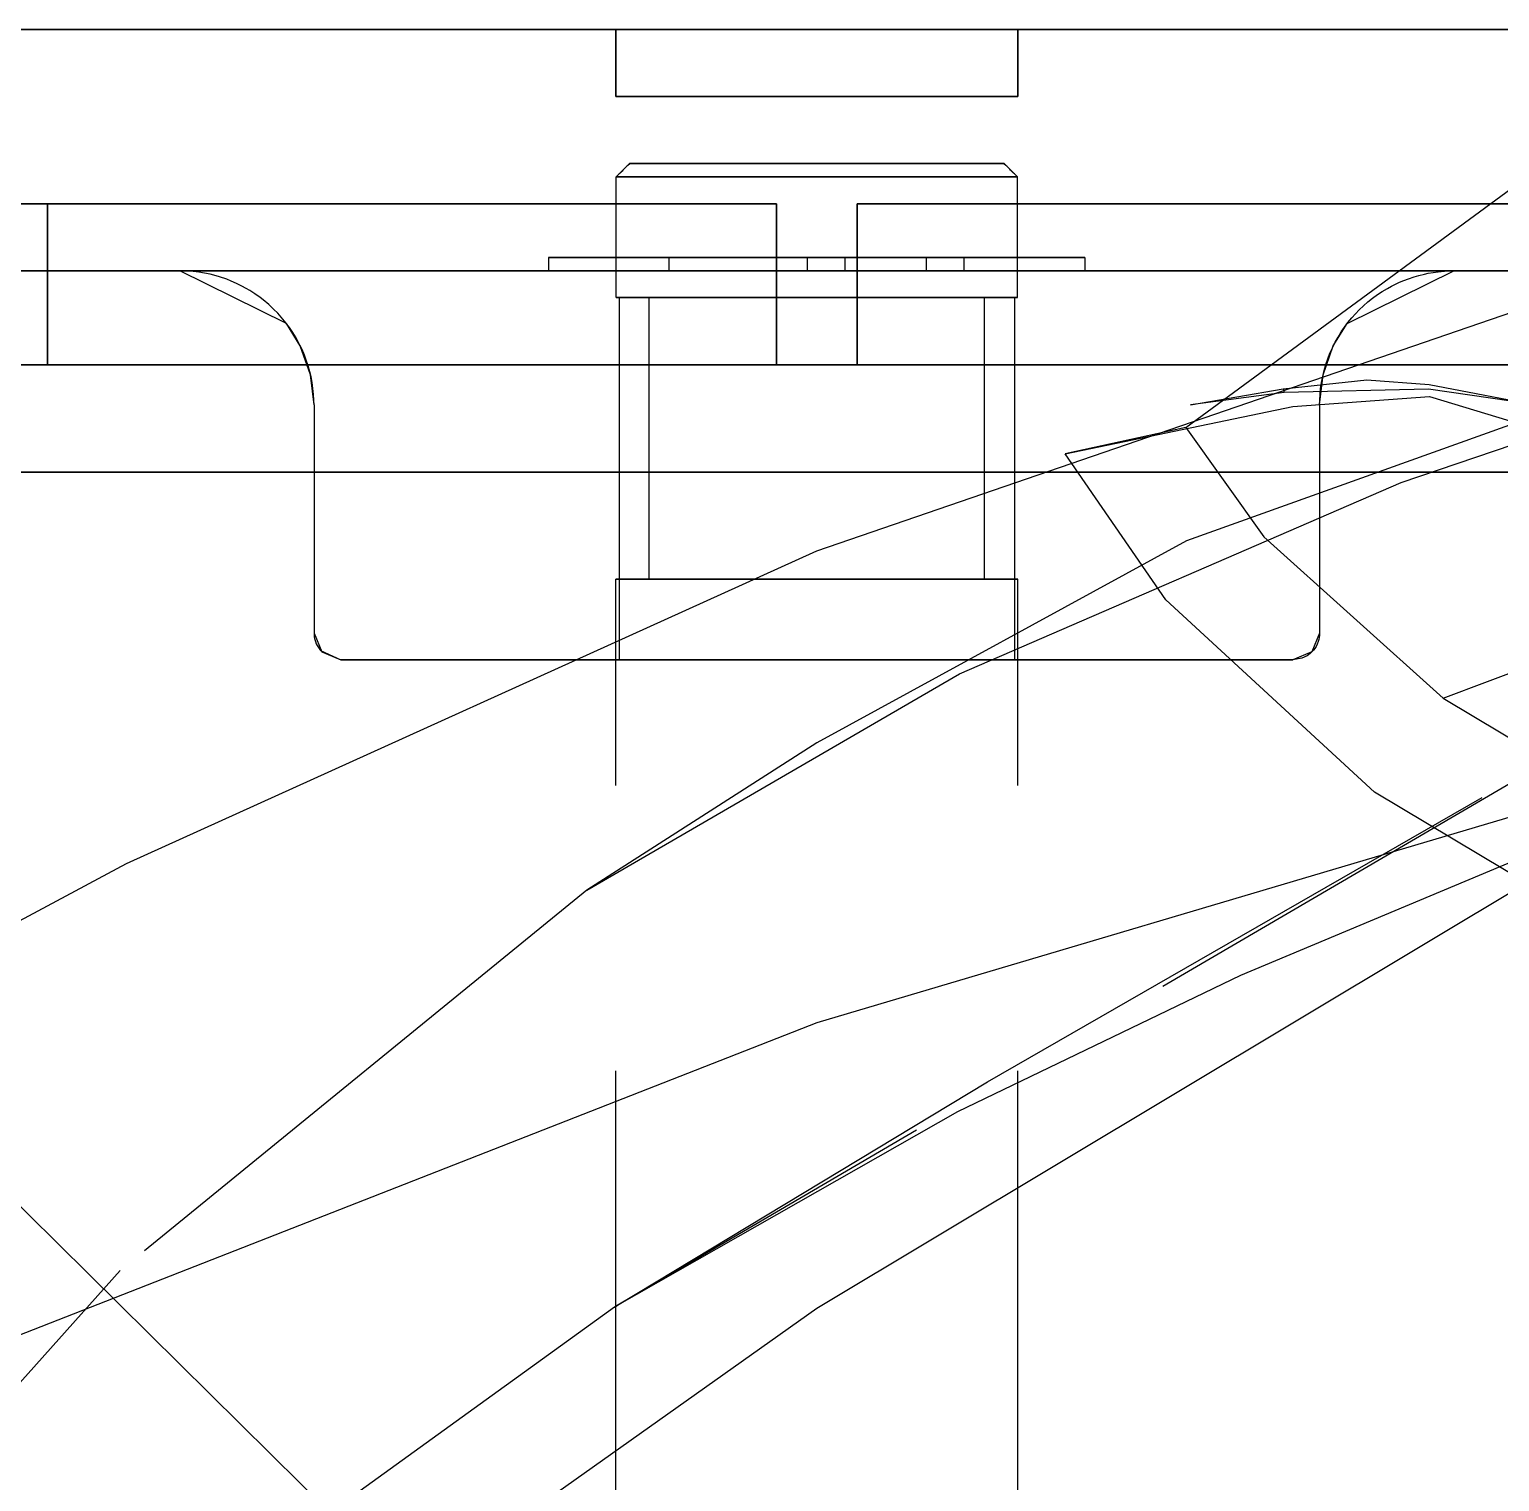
# Model space of a CAD drawing. Header units: metres. Extents: x -18 to 410, y -32 to 287.
# Drawn here: x 153.65 to 161.38, y 78.16 to 85.79 of the extents above; entities that cross this region are included whole.
import ezdxf

# ---------------------------------------------------------------- set-up
doc = ezdxf.new("R2010")
doc.units = ezdxf.units.M
doc.linetypes.add('DASHED', pattern=[4.5, 3, -1.5])
doc.layers.add('HIDDEN', color=9, linetype='DASHED')
doc.layers.add('VISIBLE', color=3, linetype='Continuous')

msp = doc.modelspace()

# ---------------------------------------------------------------- linework, layer by layer
at = {"layer": 'HIDDEN'}
for p, q in [((142.981, 85.7943), (172.5953, 85.7943)), ((156.7305, 85.4417), (156.7305, 85.7943)), ((156.7305, 85.7943), (156.7305, 85.4417)), ((158.8458, 85.7943), (158.8458, 85.4417)), ((158.8458, 85.4417), (158.8458, 85.7943)), ((156.8038, 85.0892), (156.7326, 85.0186)), ((158.7725, 85.0892), (156.8038, 85.0892)), ((158.7725, 85.0892), (158.8437, 85.0186)), ((156.7326, 84.3841), (156.7326, 85.0186)), ((156.7326, 84.3841), (156.7326, 85.0186)), ((158.8437, 84.3841), (158.8437, 85.0186)), ((158.8437, 84.3841), (158.8437, 85.0186)), ((159.7287, 83.7012), (161.4708, 84.98)), ((152.261, 84.8776), (153.742, 84.8776)), ((153.742, 84.8776), (152.261, 84.8776)), ((153.742, 84.8776), (153.742, 84.0315)), ((153.742, 84.0315), (153.742, 84.8776)), ((157.5766, 84.8776), (157.5766, 84.0315)), ((157.5766, 84.0315), (157.5766, 84.8776)), ((157.5766, 84.8776), (157.5766, 84.0315)), ((157.5766, 84.0315), (157.5766, 84.8776)), ((157.9997, 84.0315), (157.9997, 84.8776)), ((157.9997, 84.8776), (157.9997, 84.0315)), ((157.9997, 84.8776), (157.9997, 84.0315)), ((157.9997, 84.0315), (157.9997, 84.8776)), ((156.3779, 84.5956), (156.3779, 84.5251)), ((157.7386, 84.5956), (157.0125, 84.5956)), ((157.0125, 84.5956), (157.7386, 84.5956)), ((158.5638, 84.5956), (157.0125, 84.5956)), ((157.0125, 84.5956), (158.5638, 84.5956)), ((157.7386, 84.5956), (157.0125, 84.5956)), ((157.0125, 84.5956), (158.5638, 84.5956)), ((157.0125, 84.5251), (157.0125, 84.5956)), ((157.0125, 84.5251), (157.0125, 84.5956)), ((157.0125, 84.5251), (157.0125, 84.5956)), ((157.0125, 84.5251), (157.0125, 84.5956)), ((157.0125, 84.5251), (157.0125, 84.5956)), ((157.0125, 84.5251), (157.0125, 84.5956)), ((157.9367, 84.5956), (157.7386, 84.5956)), ((157.7386, 84.5251), (157.7386, 84.5956)), ((157.7386, 84.5251), (157.7386, 84.5956)), ((157.7386, 84.5251), (157.7386, 84.5956)), ((157.7386, 84.5251), (157.7386, 84.5956)), ((157.9367, 84.5956), (158.5638, 84.5956)), ((158.5638, 84.5956), (157.9367, 84.5956)), ((158.3657, 84.5956), (157.9367, 84.5956)), ((157.9367, 84.5251), (157.9367, 84.5956)), ((157.9367, 84.5251), (157.9367, 84.5956)), ((157.9367, 84.5251), (157.9367, 84.5956)), ((157.9367, 84.5251), (157.9367, 84.5956)), ((158.5638, 84.5956), (158.3657, 84.5956)), ((158.3657, 84.5251), (158.3657, 84.5956)), ((158.3657, 84.5251), (158.3657, 84.5956)), ((158.5638, 84.5251), (158.5638, 84.5956)), ((158.5638, 84.5251), (158.5638, 84.5956)), ((158.5638, 84.5251), (158.5638, 84.5956)), ((158.5638, 84.5251), (158.5638, 84.5956)), ((158.5638, 84.5251), (158.5638, 84.5956)), ((158.5638, 84.5251), (158.5638, 84.5956)), ((159.1983, 84.5956), (159.1983, 84.5251)), ((150.032, 84.5251), (154.4389, 84.5251)), ((157.7386, 84.5251), (157.0125, 84.5251)), ((157.0125, 84.5251), (158.5638, 84.5251)), ((158.5638, 84.5251), (157.0125, 84.5251)), ((157.0125, 84.5251), (157.7386, 84.5251)), ((157.7386, 84.5251), (157.0125, 84.5251)), ((157.0125, 84.5251), (158.5638, 84.5251)), ((157.9367, 84.5251), (157.7386, 84.5251)), ((158.5638, 84.5251), (157.9367, 84.5251)), ((157.9367, 84.5251), (158.5638, 84.5251)), ((158.3657, 84.5251), (157.9367, 84.5251)), ((158.5638, 84.5251), (158.3657, 84.5251)), ((161.1374, 84.5251), (165.5442, 84.5251)), ((156.7481, 84.3841), (156.7326, 84.3841)), ((156.7481, 84.3841), (156.7481, 82.9036)), ((156.9068, 84.3841), (156.7481, 84.3841)), ((156.7481, 84.3841), (156.7481, 82.4803)), ((158.6695, 84.3841), (156.9068, 84.3841)), ((156.9068, 82.9036), (156.9068, 84.3841)), ((156.9068, 82.9036), (156.9068, 84.3841)), ((158.8282, 84.3841), (158.6695, 84.3841)), ((158.6695, 82.9036), (158.6695, 84.3841)), ((158.6695, 82.9036), (158.6695, 84.3841)), ((158.8282, 84.3841), (158.8282, 82.9036)), ((158.8437, 84.3841), (158.8282, 84.3841)), ((158.8282, 84.3841), (158.8282, 82.4803)), ((152.261, 84.0315), (153.742, 84.0315)), ((153.742, 84.0315), (152.261, 84.0315)), ((155.144, 83.82), (155.144, 82.6213)), ((155.144, 83.82), (155.144, 82.6213)), ((160.4323, 83.82), (160.4323, 82.6213)), ((160.4323, 83.82), (160.4323, 82.6213)), ((161.0824, 82.2782), (164.5134, 83.5741)), ((156.7481, 82.9036), (156.7305, 82.9036)), ((156.7305, 82.4803), (156.7305, 82.9036)), ((156.7305, 72.8204), (156.7305, 82.9036)), ((156.7481, 82.9036), (156.7481, 82.4803)), ((156.9068, 82.9036), (156.7481, 82.9036)), ((158.8282, 82.9036), (158.6695, 82.9036)), ((158.8282, 82.9036), (158.8282, 82.4803)), ((158.8458, 82.9036), (158.8282, 82.9036)), ((158.8458, 82.4803), (158.8458, 82.9036)), ((158.8458, 72.8204), (158.8458, 82.9036)), ((155.285, 82.4803), (156.7305, 82.4803)), ((156.7305, 82.4803), (156.7481, 82.4803)), ((156.7305, 72.8204), (156.7305, 82.4803)), ((158.8282, 82.4803), (158.8458, 82.4803)), ((158.8458, 82.4803), (160.2912, 82.4803)), ((158.8458, 72.8204), (158.8458, 82.4803))]:
    msp.add_line(p, q, dxfattribs=at)
for points in [[(142.981, 85.7943), (143.0737, 85.7943), (143.3516, 85.7943), (143.8111, 85.7943), (144.4464, 85.7943), (145.2495, 85.7943), (146.2103, 85.7943), (147.3168, 85.7943), (148.555, 85.7943), (149.9093, 85.7943), (151.3627, 85.7943), (152.897, 85.7943), (154.4928, 85.7943), (156.13, 85.7943), (157.7881, 85.7943)], [(157.7881, 85.7943), (159.4458, 85.7943), (161.0826, 85.7943), (162.678, 85.7943), (164.2119, 85.7943), (165.6651, 85.7943), (167.0192, 85.7943), (168.2573, 85.7943), (169.3638, 85.7943), (170.3247, 85.7943), (171.128, 85.7943), (171.7636, 85.7943), (172.2235, 85.7943), (172.5019, 85.7943), (172.5953, 85.7943)], [(156.7305, 85.4417), (156.7371, 85.4417), (156.757, 85.4417), (156.7898, 85.4417), (156.8352, 85.4417), (156.8926, 85.4417), (156.9612, 85.4417), (157.0403, 85.4417), (157.1287, 85.4417), (157.2254, 85.4417), (157.3292, 85.4417), (157.4388, 85.4417), (157.5528, 85.4417), (157.6697, 85.4417), (157.7881, 85.4417)], [(157.7881, 85.4417), (157.6697, 85.4417), (157.5528, 85.4417), (157.4388, 85.4417), (157.3292, 85.4417), (157.2254, 85.4417), (157.1287, 85.4417), (157.0403, 85.4417), (156.9612, 85.4417), (156.8926, 85.4417), (156.8352, 85.4417), (156.7898, 85.4417), (156.757, 85.4417), (156.7371, 85.4417), (156.7305, 85.4417)], [(157.7881, 85.4417), (157.9066, 85.4417), (158.0235, 85.4417), (158.1375, 85.4417), (158.247, 85.4417), (158.3508, 85.4417), (158.4476, 85.4417), (158.536, 85.4417), (158.615, 85.4417), (158.6837, 85.4417), (158.7411, 85.4417), (158.7864, 85.4417), (158.8193, 85.4417), (158.8391, 85.4417), (158.8458, 85.4417)], [(158.8458, 85.4417), (158.8391, 85.4417), (158.8193, 85.4417), (158.7864, 85.4417), (158.7411, 85.4417), (158.6837, 85.4417), (158.615, 85.4417), (158.536, 85.4417), (158.4476, 85.4417), (158.3508, 85.4417), (158.247, 85.4417), (158.1375, 85.4417), (158.0235, 85.4417), (157.9066, 85.4417), (157.7881, 85.4417)], [(156.8038, 85.0892), (156.7989, 85.0843), (156.794, 85.0794), (156.789, 85.0745), (156.784, 85.0695), (156.779, 85.0645), (156.7739, 85.0595), (156.7688, 85.0545), (156.7637, 85.0495), (156.7586, 85.0444), (156.7535, 85.0393), (156.7483, 85.0342), (156.7431, 85.029), (156.7379, 85.0238), (156.7326, 85.0186)], [(157.7881, 85.0892), (157.6782, 85.0892), (157.5695, 85.0892), (157.4637, 85.0892), (157.3619, 85.0892), (157.2654, 85.0892), (157.1755, 85.0892), (157.0932, 85.0892), (157.0197, 85.0892), (156.9557, 85.0892), (156.9023, 85.0892), (156.8599, 85.0892), (156.8291, 85.0892), (156.8103, 85.0892), (156.8038, 85.0892)], [(156.8038, 85.0892), (156.8038, 85.0892), (156.8038, 85.0892), (156.8038, 85.0892), (156.8038, 85.0892), (156.8038, 85.0892), (156.8038, 85.0892), (156.8038, 85.0892), (156.8038, 85.0892), (156.8038, 85.0892), (156.8038, 85.0892), (156.8038, 85.0892), (156.8038, 85.0892), (156.8038, 85.0892), (156.8038, 85.0892)], [(156.8038, 85.0892), (156.81, 85.0892), (156.8285, 85.0892), (156.8591, 85.0892), (156.9013, 85.0892), (156.9547, 85.0892), (157.0186, 85.0892), (157.0921, 85.0892), (157.1744, 85.0892), (157.2645, 85.0892), (157.3611, 85.0892), (157.463, 85.0892), (157.5691, 85.0892), (157.6779, 85.0892), (157.7881, 85.0892)], [(157.7881, 85.0892), (157.8983, 85.0892), (158.0072, 85.0892), (158.1132, 85.0892), (158.2152, 85.0892), (158.3118, 85.0892), (158.4019, 85.0892), (158.4842, 85.0892), (158.5577, 85.0892), (158.6216, 85.0892), (158.675, 85.0892), (158.7172, 85.0892), (158.7478, 85.0892), (158.7663, 85.0892), (158.7725, 85.0892)], [(158.7725, 85.0892), (158.7659, 85.0892), (158.7472, 85.0892), (158.7164, 85.0892), (158.674, 85.0892), (158.6205, 85.0892), (158.5566, 85.0892), (158.4831, 85.0892), (158.4008, 85.0892), (158.3109, 85.0892), (158.2144, 85.0892), (158.1126, 85.0892), (158.0067, 85.0892), (157.8981, 85.0892), (157.7881, 85.0892)], [(158.8437, 85.0186), (158.8384, 85.0238), (158.8332, 85.029), (158.828, 85.0342), (158.8228, 85.0393), (158.8177, 85.0444), (158.8125, 85.0495), (158.8074, 85.0545), (158.8024, 85.0595), (158.7973, 85.0645), (158.7923, 85.0695), (158.7873, 85.0745), (158.7823, 85.0794), (158.7774, 85.0843), (158.7725, 85.0892)], [(158.7725, 85.0892), (158.7725, 85.0892), (158.7725, 85.0892), (158.7725, 85.0892), (158.7725, 85.0892), (158.7725, 85.0892), (158.7725, 85.0892), (158.7725, 85.0892), (158.7725, 85.0892), (158.7725, 85.0892), (158.7725, 85.0892), (158.7725, 85.0892), (158.7725, 85.0892), (158.7725, 85.0892), (158.7725, 85.0892)], [(156.7326, 85.0186), (156.7326, 85.0186), (156.7326, 85.0186), (156.7326, 85.0186), (156.7326, 85.0186), (156.7326, 85.0186), (156.7326, 85.0186), (156.7326, 85.0186), (156.7326, 85.0186), (156.7326, 85.0186), (156.7326, 85.0186), (156.7326, 85.0186), (156.7326, 85.0186), (156.7326, 85.0186), (156.7326, 85.0186)], [(156.7326, 85.0186), (156.7392, 85.0186), (156.7591, 85.0186), (156.7918, 85.0186), (156.8371, 85.0186), (156.8944, 85.0186), (156.9629, 85.0186), (157.0418, 85.0186), (157.13, 85.0186), (157.2266, 85.0186), (157.3302, 85.0186), (157.4395, 85.0186), (157.5533, 85.0186), (157.67, 85.0186), (157.7881, 85.0186)], [(157.7881, 85.0186), (157.6702, 85.0186), (157.5537, 85.0186), (157.4401, 85.0186), (157.331, 85.0186), (157.2275, 85.0186), (157.1311, 85.0186), (157.0429, 85.0186), (156.964, 85.0186), (156.8954, 85.0186), (156.8381, 85.0186), (156.7926, 85.0186), (156.7597, 85.0186), (156.7396, 85.0186), (156.7326, 85.0186)], [(157.7881, 85.0186), (157.9063, 85.0186), (158.023, 85.0186), (158.1368, 85.0186), (158.2461, 85.0186), (158.3497, 85.0186), (158.4463, 85.0186), (158.5345, 85.0186), (158.6134, 85.0186), (158.6819, 85.0186), (158.7391, 85.0186), (158.7844, 85.0186), (158.8172, 85.0186), (158.837, 85.0186), (158.8437, 85.0186)], [(158.8437, 85.0186), (158.8367, 85.0186), (158.8166, 85.0186), (158.7836, 85.0186), (158.7382, 85.0186), (158.6808, 85.0186), (158.6123, 85.0186), (158.5334, 85.0186), (158.4452, 85.0186), (158.3488, 85.0186), (158.2453, 85.0186), (158.1361, 85.0186), (158.0226, 85.0186), (157.9061, 85.0186), (157.7881, 85.0186)], [(158.8437, 85.0186), (158.8437, 85.0186), (158.8437, 85.0186), (158.8437, 85.0186), (158.8437, 85.0186), (158.8437, 85.0186), (158.8437, 85.0186), (158.8437, 85.0186), (158.8437, 85.0186), (158.8437, 85.0186), (158.8437, 85.0186), (158.8437, 85.0186), (158.8437, 85.0186), (158.8437, 85.0186), (158.8437, 85.0186)], [(157.5766, 84.8776), (157.1799, 84.8776), (156.7839, 84.8776), (156.3892, 84.8776), (155.9961, 84.8776), (155.6052, 84.8776), (155.2169, 84.8776), (154.8317, 84.8776), (154.4501, 84.8776), (154.0726, 84.8776), (153.6995, 84.8776), (153.3314, 84.8776), (152.9686, 84.8776), (152.6117, 84.8776), (152.261, 84.8776)], [(152.261, 84.8776), (152.6117, 84.8776), (152.9686, 84.8776), (153.3314, 84.8776), (153.6995, 84.8776), (154.0726, 84.8776), (154.4501, 84.8776), (154.8317, 84.8776), (155.2169, 84.8776), (155.6052, 84.8776), (155.9961, 84.8776), (156.3892, 84.8776), (156.7839, 84.8776), (157.1799, 84.8776), (157.5766, 84.8776)], [(153.742, 84.8776), (153.9957, 84.8776), (154.2537, 84.8776), (154.5157, 84.8776), (154.7815, 84.8776), (155.0507, 84.8776), (155.3231, 84.8776), (155.5982, 84.8776), (155.8759, 84.8776), (156.1558, 84.8776), (156.4375, 84.8776), (156.7208, 84.8776), (157.0053, 84.8776), (157.2906, 84.8776), (157.5766, 84.8776)], [(157.5766, 84.8776), (157.2906, 84.8776), (157.0053, 84.8776), (156.7208, 84.8776), (156.4375, 84.8776), (156.1558, 84.8776), (155.8759, 84.8776), (155.5982, 84.8776), (155.3231, 84.8776), (155.0507, 84.8776), (154.7815, 84.8776), (154.5157, 84.8776), (154.2537, 84.8776), (153.9957, 84.8776), (153.742, 84.8776)], [(161.8342, 84.8776), (161.5806, 84.8776), (161.3226, 84.8776), (161.0606, 84.8776), (160.7948, 84.8776), (160.5256, 84.8776), (160.2532, 84.8776), (159.9781, 84.8776), (159.7004, 84.8776), (159.4205, 84.8776), (159.1388, 84.8776), (158.8555, 84.8776), (158.571, 84.8776), (158.2856, 84.8776), (157.9997, 84.8776)], [(157.9997, 84.8776), (158.3964, 84.8776), (158.7924, 84.8776), (159.1871, 84.8776), (159.5802, 84.8776), (159.9711, 84.8776), (160.3594, 84.8776), (160.7445, 84.8776), (161.1261, 84.8776), (161.5037, 84.8776), (161.8768, 84.8776), (162.2449, 84.8776), (162.6077, 84.8776), (162.9646, 84.8776), (163.3153, 84.8776)], [(157.9997, 84.8776), (158.2856, 84.8776), (158.571, 84.8776), (158.8555, 84.8776), (159.1388, 84.8776), (159.4205, 84.8776), (159.7004, 84.8776), (159.9781, 84.8776), (160.2532, 84.8776), (160.5256, 84.8776), (160.7948, 84.8776), (161.0606, 84.8776), (161.3226, 84.8776), (161.5806, 84.8776), (161.8342, 84.8776)], [(163.3153, 84.8776), (162.9646, 84.8776), (162.6077, 84.8776), (162.2449, 84.8776), (161.8768, 84.8776), (161.5037, 84.8776), (161.1261, 84.8776), (160.7445, 84.8776), (160.3594, 84.8776), (159.9711, 84.8776), (159.5802, 84.8776), (159.1871, 84.8776), (158.7924, 84.8776), (158.3964, 84.8776), (157.9997, 84.8776)], [(157.7881, 84.5956), (157.6302, 84.5956), (157.4743, 84.5956), (157.3224, 84.5956), (157.1763, 84.5956), (157.0379, 84.5956), (156.9089, 84.5956), (156.791, 84.5956), (156.6856, 84.5956), (156.5941, 84.5956), (156.5176, 84.5956), (156.4571, 84.5956), (156.4133, 84.5956), (156.3868, 84.5956), (156.3779, 84.5956)], [(156.3779, 84.5956), (156.3868, 84.5956), (156.4133, 84.5956), (156.4571, 84.5956), (156.5176, 84.5956), (156.5941, 84.5956), (156.6856, 84.5956), (156.791, 84.5956), (156.9089, 84.5956), (157.0379, 84.5956), (157.1763, 84.5956), (157.3224, 84.5956), (157.4743, 84.5956), (157.6302, 84.5956), (157.7881, 84.5956)], [(157.7881, 84.5956), (157.946, 84.5956), (158.1019, 84.5956), (158.2539, 84.5956), (158.4, 84.5956), (158.5384, 84.5956), (158.6674, 84.5956), (158.7853, 84.5956), (158.8907, 84.5956), (158.9822, 84.5956), (159.0587, 84.5956), (159.1192, 84.5956), (159.163, 84.5956), (159.1895, 84.5956), (159.1983, 84.5956)], [(159.1983, 84.5956), (159.1895, 84.5956), (159.163, 84.5956), (159.1192, 84.5956), (159.0587, 84.5956), (158.9822, 84.5956), (158.8907, 84.5956), (158.7853, 84.5956), (158.6674, 84.5956), (158.5384, 84.5956), (158.4, 84.5956), (158.2539, 84.5956), (158.1019, 84.5956), (157.946, 84.5956), (157.7881, 84.5956)], [(150.032, 84.5251), (150.0811, 84.5251), (150.2271, 84.5251), (150.4681, 84.5251), (150.8011, 84.5251), (151.2219, 84.5251), (151.7253, 84.5251), (152.3048, 84.5251), (152.9533, 84.5251), (153.6626, 84.5251), (154.4237, 84.5251), (155.2271, 84.5251), (156.0627, 84.5251), (156.92, 84.5251), (157.7881, 84.5251)], [(157.7881, 84.5251), (156.9197, 84.5251), (156.0622, 84.5251), (155.2265, 84.5251), (154.4229, 84.5251), (153.6616, 84.5251), (152.9523, 84.5251), (152.3037, 84.5251), (151.7242, 84.5251), (151.2209, 84.5251), (150.8001, 84.5251), (150.4673, 84.5251), (150.2265, 84.5251), (150.0808, 84.5251), (150.032, 84.5251)], [(154.4389, 84.5251), (154.4389, 84.5251), (154.4389, 84.5251), (154.4389, 84.5251), (154.4389, 84.5251), (154.4389, 84.5251), (154.4389, 84.5251), (154.4389, 84.5251), (154.4389, 84.5251), (154.4389, 84.5251), (154.4389, 84.5251), (154.4389, 84.5251), (154.4389, 84.5251), (154.4389, 84.5251), (154.4389, 84.5251)], [(154.4389, 84.5251), (154.458, 84.5251), (154.515, 84.5251), (154.6093, 84.5251), (154.7398, 84.5251), (154.905, 84.5251), (155.1031, 84.5251), (155.3318, 84.5251), (155.5884, 84.5251), (155.8701, 84.5251), (156.1737, 84.5251), (156.4956, 84.5251), (156.8323, 84.5251), (157.1799, 84.5251), (157.5344, 84.5251)], [(158.0174, 84.5251), (157.6257, 84.5251), (157.2362, 84.5251), (156.8543, 84.5251), (156.4851, 84.5251), (156.1338, 84.5251), (155.8051, 84.5251), (155.5035, 84.5251), (155.2332, 84.5251), (154.9978, 84.5251), (154.8006, 84.5251), (154.6443, 84.5251), (154.5309, 84.5251), (154.4622, 84.5251), (154.4389, 84.5251)], [(155.144, 83.82), (155.1436, 83.845), (155.1419, 83.8749), (155.1386, 83.9068), (155.134, 83.9386), (155.1283, 83.968), (155.122, 83.9949), (155.1133, 84.0259), (155.1032, 84.0564), (155.0938, 84.0812), (155.0813, 84.1108), (155.0698, 84.1348), (155.0494, 84.1728), (155.0327, 84.2002), (155.0147, 84.2269), (155.0017, 84.2448), (154.9888, 84.2614), (154.9717, 84.2818), (154.9532, 84.3024), (154.9315, 84.3245), (154.9063, 84.3479), (154.8758, 84.3735), (154.8608, 84.3849), (154.8328, 84.4048), (154.8067, 84.4215), (154.7877, 84.4328), (154.7653, 84.445), (154.7365, 84.4592), (154.7091, 84.4713), (154.6854, 84.4806), (154.6477, 84.4935), (154.6296, 84.4988), (154.5985, 84.5068), (154.5682, 84.5131), (154.5387, 84.518), (154.5079, 84.5217), (154.4792, 84.5239), (154.4604, 84.5248), (154.4389, 84.5251)], [(155.144, 83.82), (155.1258, 83.9792), (155.0721, 84.1302), (154.9994, 84.2477), (154.4389, 84.5251)], [(157.7881, 84.5251), (157.6302, 84.5251), (157.4743, 84.5251), (157.3224, 84.5251), (157.1763, 84.5251), (157.0379, 84.5251), (156.9089, 84.5251), (156.791, 84.5251), (156.6856, 84.5251), (156.5941, 84.5251), (156.5176, 84.5251), (156.4571, 84.5251), (156.4133, 84.5251), (156.3868, 84.5251), (156.3779, 84.5251)], [(156.3779, 84.5251), (156.3868, 84.5251), (156.4133, 84.5251), (156.4571, 84.5251), (156.5176, 84.5251), (156.5941, 84.5251), (156.6856, 84.5251), (156.791, 84.5251), (156.9089, 84.5251), (157.0379, 84.5251), (157.1763, 84.5251), (157.3224, 84.5251), (157.4743, 84.5251), (157.6302, 84.5251), (157.7881, 84.5251)], [(157.5344, 84.5251), (157.5361, 84.5251), (157.5379, 84.5251), (157.5396, 84.5251), (157.5414, 84.5251), (157.5431, 84.5251), (157.5449, 84.5251), (157.5466, 84.5251), (157.5484, 84.5251), (157.5501, 84.5251), (157.5519, 84.5251), (157.5536, 84.5251), (157.5554, 84.5251), (157.5571, 84.5251), (157.5589, 84.5251)], [(157.5595, 84.5251), (157.5344, 84.5251)], [(157.5589, 84.5251), (157.9508, 84.5251), (158.3405, 84.5251), (158.7226, 84.5251), (159.092, 84.5251), (159.4435, 84.5251), (159.7723, 84.5251), (160.0739, 84.5251), (160.3442, 84.5251), (160.5796, 84.5251), (160.7767, 84.5251), (160.9328, 84.5251), (161.0459, 84.5251), (161.1144, 84.5251), (161.1374, 84.5251)], [(165.5442, 84.5251), (165.4955, 84.5251), (165.3498, 84.5251), (165.109, 84.5251), (164.7762, 84.5251), (164.3554, 84.5251), (163.8521, 84.5251), (163.2725, 84.5251), (162.624, 84.5251), (161.9146, 84.5251), (161.1534, 84.5251), (160.3498, 84.5251), (159.514, 84.5251), (158.6565, 84.5251), (157.7881, 84.5251)], [(157.7881, 84.5251), (158.6563, 84.5251), (159.5136, 84.5251), (160.3492, 84.5251), (161.1526, 84.5251), (161.9137, 84.5251), (162.623, 84.5251), (163.2714, 84.5251), (163.851, 84.5251), (164.3544, 84.5251), (164.7752, 84.5251), (165.1082, 84.5251), (165.3492, 84.5251), (165.4952, 84.5251), (165.5442, 84.5251)], [(157.7881, 84.5251), (157.946, 84.5251), (158.1019, 84.5251), (158.2539, 84.5251), (158.4, 84.5251), (158.5384, 84.5251), (158.6674, 84.5251), (158.7853, 84.5251), (158.8907, 84.5251), (158.9822, 84.5251), (159.0587, 84.5251), (159.1192, 84.5251), (159.163, 84.5251), (159.1895, 84.5251), (159.1983, 84.5251)], [(159.1983, 84.5251), (159.1895, 84.5251), (159.163, 84.5251), (159.1192, 84.5251), (159.0587, 84.5251), (158.9822, 84.5251), (158.8907, 84.5251), (158.7853, 84.5251), (158.6674, 84.5251), (158.5384, 84.5251), (158.4, 84.5251), (158.2539, 84.5251), (158.1019, 84.5251), (157.946, 84.5251), (157.7881, 84.5251)], [(158.0168, 84.5251), (158.0419, 84.5251), (161.1374, 84.5251)], [(161.1374, 84.5251), (161.1178, 84.5251), (161.06, 84.5251), (160.9646, 84.5251), (160.8326, 84.5251), (160.6657, 84.5251), (160.4658, 84.5251), (160.2351, 84.5251), (159.9762, 84.5251), (159.6923, 84.5251), (159.3864, 84.5251), (159.0622, 84.5251), (158.7233, 84.5251), (158.3737, 84.5251), (158.0174, 84.5251)], [(160.4323, 83.82), (160.4327, 83.845), (160.4344, 83.8749), (160.4376, 83.9068), (160.4423, 83.9386), (160.4484, 83.9701), (160.456, 84.0014), (160.465, 84.0322), (160.4753, 84.0626), (160.4866, 84.0915), (160.4997, 84.1208), (160.514, 84.1496), (160.5291, 84.1766), (160.546, 84.204), (160.5635, 84.2296), (160.5813, 84.2536), (160.6017, 84.2784), (160.6208, 84.2999), (160.6409, 84.3206), (160.6633, 84.342), (160.6859, 84.3616), (160.711, 84.3816), (160.7371, 84.4004), (160.7611, 84.4163), (160.7886, 84.4328), (160.81, 84.4445), (160.8268, 84.453), (160.8529, 84.4652), (160.8754, 84.4746), (160.8992, 84.4836), (160.9297, 84.4938), (160.9541, 84.5009), (160.9832, 84.508), (161.0038, 84.5123), (161.0299, 84.5168), (161.0563, 84.5204), (161.0883, 84.5234), (161.1204, 84.5249), (161.1374, 84.5251)], [(160.4323, 83.82), (160.4505, 83.9792), (160.5042, 84.1302), (160.5769, 84.2477), (161.1374, 84.5251)], [(161.1374, 84.5251), (161.1374, 84.5251), (161.1374, 84.5251), (161.1374, 84.5251), (161.1374, 84.5251), (161.1374, 84.5251), (161.1374, 84.5251), (161.1374, 84.5251), (161.1374, 84.5251), (161.1374, 84.5251), (161.1374, 84.5251), (161.1374, 84.5251), (161.1374, 84.5251), (161.1374, 84.5251), (161.1374, 84.5251)], [(157.7881, 84.3841), (157.67, 84.3841), (157.5533, 84.3841), (157.4395, 84.3841), (157.3302, 84.3841), (157.2266, 84.3841), (157.13, 84.3841), (157.0418, 84.3841), (156.9629, 84.3841), (156.8944, 84.3841), (156.8371, 84.3841), (156.7918, 84.3841), (156.7591, 84.3841), (156.7392, 84.3841), (156.7326, 84.3841)], [(156.7326, 84.3841), (156.7326, 84.3841), (156.7326, 84.3841), (156.7326, 84.3841), (156.7326, 84.3841), (156.7326, 84.3841), (156.7326, 84.3841), (156.7326, 84.3841), (156.7326, 84.3841), (156.7326, 84.3841), (156.7326, 84.3841), (156.7326, 84.3841), (156.7326, 84.3841), (156.7326, 84.3841), (156.7326, 84.3841)], [(156.7326, 84.3841), (156.7396, 84.3841), (156.7597, 84.3841), (156.7926, 84.3841), (156.8381, 84.3841), (156.8954, 84.3841), (156.964, 84.3841), (157.0429, 84.3841), (157.1311, 84.3841), (157.2275, 84.3841), (157.331, 84.3841), (157.4401, 84.3841), (157.5537, 84.3841), (157.6702, 84.3841), (157.7881, 84.3841)], [(157.7881, 84.3841), (157.6717, 84.3841), (157.5567, 84.3841), (157.4446, 84.3841), (157.3369, 84.3841), (157.2348, 84.3841), (157.1397, 84.3841), (157.0527, 84.3841), (156.975, 84.3841), (156.9075, 84.3841), (156.8511, 84.3841), (156.8065, 84.3841), (156.7742, 84.3841), (156.7547, 84.3841), (156.7481, 84.3841)], [(156.7481, 84.3841), (156.7481, 84.3841), (156.7481, 84.3841), (156.7481, 84.3841), (156.7481, 84.3841), (156.7481, 84.3841), (156.7481, 84.3841), (156.7481, 84.3841), (156.7481, 84.3841), (156.7481, 84.3841), (156.7481, 84.3841), (156.7481, 84.3841), (156.7481, 84.3841), (156.7481, 84.3841), (156.7481, 84.3841)], [(156.7481, 84.3841), (156.755, 84.3841), (156.7748, 84.3841), (156.8073, 84.3841), (156.8521, 84.3841), (156.9086, 84.3841), (156.9761, 84.3841), (157.0538, 84.3841), (157.1407, 84.3841), (157.2357, 84.3841), (157.3377, 84.3841), (157.4453, 84.3841), (157.5571, 84.3841), (157.6719, 84.3841), (157.7881, 84.3841)], [(156.9068, 84.3841), (156.9068, 84.3841), (156.9068, 84.3841), (156.9068, 84.3841), (156.9068, 84.3841), (156.9068, 84.3841), (156.9068, 84.3841), (156.9068, 84.3841), (156.9068, 84.3841), (156.9068, 84.3841), (156.9068, 84.3841), (156.9068, 84.3841), (156.9068, 84.3841), (156.9068, 84.3841), (156.9068, 84.3841)], [(156.9068, 84.3841), (156.9123, 84.3841), (156.9289, 84.3841), (156.9562, 84.3841), (156.994, 84.3841), (157.0419, 84.3841), (157.0991, 84.3841), (157.1649, 84.3841), (157.2386, 84.3841), (157.3192, 84.3841), (157.4057, 84.3841), (157.497, 84.3841), (157.592, 84.3841), (157.6895, 84.3841), (157.7881, 84.3841)], [(157.7881, 84.3841), (157.6897, 84.3841), (157.5924, 84.3841), (157.4977, 84.3841), (157.4065, 84.3841), (157.3202, 84.3841), (157.2396, 84.3841), (157.166, 84.3841), (157.1002, 84.3841), (157.0429, 84.3841), (156.995, 84.3841), (156.957, 84.3841), (156.9295, 84.3841), (156.9126, 84.3841), (156.9068, 84.3841)], [(157.7881, 84.3841), (157.9044, 84.3841), (158.0191, 84.3841), (158.131, 84.3841), (158.2386, 84.3841), (158.3405, 84.3841), (158.4356, 84.3841), (158.5225, 84.3841), (158.6002, 84.3841), (158.6677, 84.3841), (158.7242, 84.3841), (158.769, 84.3841), (158.8015, 84.3841), (158.8213, 84.3841), (158.8282, 84.3841)], [(158.8282, 84.3841), (158.8216, 84.3841), (158.8021, 84.3841), (158.7698, 84.3841), (158.7252, 84.3841), (158.6688, 84.3841), (158.6013, 84.3841), (158.5235, 84.3841), (158.4366, 84.3841), (158.3415, 84.3841), (158.2394, 84.3841), (158.1316, 84.3841), (158.0196, 84.3841), (157.9046, 84.3841), (157.7881, 84.3841)], [(157.7881, 84.3841), (157.8868, 84.3841), (157.9843, 84.3841), (158.0792, 84.3841), (158.1706, 84.3841), (158.2571, 84.3841), (158.3377, 84.3841), (158.4114, 84.3841), (158.4772, 84.3841), (158.5344, 84.3841), (158.5822, 84.3841), (158.6201, 84.3841), (158.6474, 84.3841), (158.664, 84.3841), (158.6695, 84.3841)], [(158.6695, 84.3841), (158.6636, 84.3841), (158.6468, 84.3841), (158.6193, 84.3841), (158.5813, 84.3841), (158.5334, 84.3841), (158.4761, 84.3841), (158.4103, 84.3841), (158.3366, 84.3841), (158.2561, 84.3841), (158.1698, 84.3841), (158.0786, 84.3841), (157.9838, 84.3841), (157.8866, 84.3841), (157.7881, 84.3841)], [(158.8437, 84.3841), (158.837, 84.3841), (158.8172, 84.3841), (158.7844, 84.3841), (158.7391, 84.3841), (158.6819, 84.3841), (158.6134, 84.3841), (158.5345, 84.3841), (158.4463, 84.3841), (158.3497, 84.3841), (158.2461, 84.3841), (158.1368, 84.3841), (158.023, 84.3841), (157.9063, 84.3841), (157.7881, 84.3841)], [(157.7881, 84.3841), (157.9061, 84.3841), (158.0226, 84.3841), (158.1361, 84.3841), (158.2453, 84.3841), (158.3488, 84.3841), (158.4452, 84.3841), (158.5334, 84.3841), (158.6123, 84.3841), (158.6808, 84.3841), (158.7382, 84.3841), (158.7836, 84.3841), (158.8166, 84.3841), (158.8367, 84.3841), (158.8437, 84.3841)], [(158.6695, 84.3841), (158.6695, 84.3841), (158.6695, 84.3841), (158.6695, 84.3841), (158.6695, 84.3841), (158.6695, 84.3841), (158.6695, 84.3841), (158.6695, 84.3841), (158.6695, 84.3841), (158.6695, 84.3841), (158.6695, 84.3841), (158.6695, 84.3841), (158.6695, 84.3841), (158.6695, 84.3841), (158.6695, 84.3841)], [(158.8282, 84.3841), (158.8282, 84.3841), (158.8282, 84.3841), (158.8282, 84.3841), (158.8282, 84.3841), (158.8282, 84.3841), (158.8282, 84.3841), (158.8282, 84.3841), (158.8282, 84.3841), (158.8282, 84.3841), (158.8282, 84.3841), (158.8282, 84.3841), (158.8282, 84.3841), (158.8282, 84.3841), (158.8282, 84.3841)], [(158.8437, 84.3841), (158.8437, 84.3841), (158.8437, 84.3841), (158.8437, 84.3841), (158.8437, 84.3841), (158.8437, 84.3841), (158.8437, 84.3841), (158.8437, 84.3841), (158.8437, 84.3841), (158.8437, 84.3841), (158.8437, 84.3841), (158.8437, 84.3841), (158.8437, 84.3841), (158.8437, 84.3841), (158.8437, 84.3841)], [(157.7881, 84.0315), (156.2645, 84.0315), (154.76, 84.0315), (153.2936, 84.0315), (151.8837, 84.0315), (150.548, 84.0315), (149.3034, 84.0315), (148.1655, 84.0315), (147.1486, 84.0315), (146.2655, 84.0315), (145.5274, 84.0315), (144.9434, 84.0315), (144.5209, 84.0315), (144.2653, 84.0315), (144.1797, 84.0315)], [(144.1797, 84.0315), (144.2656, 84.0315), (144.5215, 84.0315), (144.9442, 84.0315), (145.5283, 84.0315), (146.2666, 84.0315), (147.1497, 84.0315), (148.1666, 84.0315), (149.3044, 84.0315), (150.5489, 84.0315), (151.8845, 84.0315), (153.2942, 84.0315), (154.7604, 84.0315), (156.2647, 84.0315), (157.7881, 84.0315)], [(144.5322, 84.0315), (144.8646, 84.0315), (145.845, 84.0315), (147.4243, 84.0315), (149.5232, 84.0315), (152.0366, 84.0315), (154.8384, 84.0315), (157.7881, 84.0315), (160.7379, 84.0315), (163.5397, 84.0315), (166.0531, 84.0315), (168.152, 84.0315), (169.7313, 84.0315), (170.7117, 84.0315), (171.044, 84.0315)], [(171.044, 84.0315), (170.7943, 84.0315), (170.7111, 84.0315), (169.7303, 84.0315), (168.1509, 84.0315), (166.052, 84.0315), (163.5389, 84.0315), (160.7374, 84.0315), (157.7881, 84.0315), (154.8389, 84.0315), (152.0374, 84.0315), (149.5243, 84.0315), (147.4254, 84.0315), (145.8459, 84.0315), (144.8652, 84.0315), (144.5322, 84.0315)], [(169.3518, 84.0315), (169.0619, 84.0315), (168.2066, 84.0315), (166.829, 84.0315), (164.998, 84.0315), (162.8054, 84.0315), (160.3613, 84.0315), (157.7881, 84.0315), (155.215, 84.0315), (152.7709, 84.0315), (150.5783, 84.0315), (148.7473, 84.0315), (147.3696, 84.0315), (146.5144, 84.0315), (146.2245, 84.0315)], [(146.2245, 84.0315), (146.515, 84.0315), (147.3706, 84.0315), (148.7484, 84.0315), (150.5794, 84.0315), (152.7717, 84.0315), (155.2154, 84.0315), (157.7881, 84.0315), (160.3609, 84.0315), (162.8046, 84.0315), (164.9969, 84.0315), (166.8279, 84.0315), (168.2057, 84.0315), (169.0613, 84.0315), (169.3518, 84.0315)], [(157.7881, 84.0315), (156.92, 84.0315), (156.0627, 84.0315), (155.2271, 84.0315), (154.4237, 84.0315), (153.6626, 84.0315), (152.9533, 84.0315), (152.3048, 84.0315), (151.7253, 84.0315), (151.2219, 84.0315), (150.8011, 84.0315), (150.4681, 84.0315), (150.2271, 84.0315), (150.0811, 84.0315), (150.032, 84.0315)], [(150.032, 84.0315), (150.0808, 84.0315), (150.2265, 84.0315), (150.4673, 84.0315), (150.8001, 84.0315), (151.2209, 84.0315), (151.7242, 84.0315), (152.3037, 84.0315), (152.9523, 84.0315), (153.6616, 84.0315), (154.4229, 84.0315), (155.2265, 84.0315), (156.0622, 84.0315), (156.9197, 84.0315), (157.7881, 84.0315)], [(157.5766, 84.0315), (157.1799, 84.0315), (156.7839, 84.0315), (156.3892, 84.0315), (155.9961, 84.0315), (155.6052, 84.0315), (155.2169, 84.0315), (154.8317, 84.0315), (154.4501, 84.0315), (154.0726, 84.0315), (153.6995, 84.0315), (153.3314, 84.0315), (152.9686, 84.0315), (152.6117, 84.0315), (152.261, 84.0315)], [(152.261, 84.0315), (152.6117, 84.0315), (152.9686, 84.0315), (153.3314, 84.0315), (153.6995, 84.0315), (154.0726, 84.0315), (154.4501, 84.0315), (154.8317, 84.0315), (155.2169, 84.0315), (155.6052, 84.0315), (155.9961, 84.0315), (156.3892, 84.0315), (156.7839, 84.0315), (157.1799, 84.0315), (157.5766, 84.0315)], [(153.742, 84.0315), (153.9957, 84.0315), (154.2537, 84.0315), (154.5157, 84.0315), (154.7815, 84.0315), (155.0507, 84.0315), (155.3231, 84.0315), (155.5982, 84.0315), (155.8759, 84.0315), (156.1558, 84.0315), (156.4375, 84.0315), (156.7208, 84.0315), (157.0053, 84.0315), (157.2906, 84.0315), (157.5766, 84.0315)], [(157.5766, 84.0315), (157.2906, 84.0315), (157.0053, 84.0315), (156.7208, 84.0315), (156.4375, 84.0315), (156.1558, 84.0315), (155.8759, 84.0315), (155.5982, 84.0315), (155.3231, 84.0315), (155.0507, 84.0315), (154.7815, 84.0315), (154.5157, 84.0315), (154.2537, 84.0315), (153.9957, 84.0315), (153.742, 84.0315)], [(156.5782, 81.2686), (158.5391, 82.4069), (160.8605, 83.413), (162.3469, 83.9175), (162.766, 84.0363)], [(157.7881, 84.0315), (159.3116, 84.0315), (160.8159, 84.0315), (162.2821, 84.0315), (163.6918, 84.0315), (165.0273, 84.0315), (166.2718, 84.0315), (167.4097, 84.0315), (168.4266, 84.0315), (169.3097, 84.0315), (170.048, 84.0315), (170.6321, 84.0315), (171.0548, 84.0315), (171.3107, 84.0315), (171.3966, 84.0315)], [(165.5442, 84.0315), (165.4952, 84.0315), (165.3492, 84.0315), (165.1082, 84.0315), (164.7752, 84.0315), (164.3544, 84.0315), (163.851, 84.0315), (163.2714, 84.0315), (162.623, 84.0315), (161.9137, 84.0315), (161.1526, 84.0315), (160.3492, 84.0315), (159.5136, 84.0315), (158.6563, 84.0315), (157.7881, 84.0315)], [(171.3966, 84.0315), (171.311, 84.0315), (171.0554, 84.0315), (170.6329, 84.0315), (170.0489, 84.0315), (169.3107, 84.0315), (168.4277, 84.0315), (167.4108, 84.0315), (166.2729, 84.0315), (165.0283, 84.0315), (163.6926, 84.0315), (162.2827, 84.0315), (160.8163, 84.0315), (159.3118, 84.0315), (157.7881, 84.0315)], [(157.7881, 84.0315), (158.6565, 84.0315), (159.514, 84.0315), (160.3498, 84.0315), (161.1534, 84.0315), (161.9146, 84.0315), (162.624, 84.0315), (163.2725, 84.0315), (163.8521, 84.0315), (164.3554, 84.0315), (164.7762, 84.0315), (165.109, 84.0315), (165.3498, 84.0315), (165.4955, 84.0315), (165.5442, 84.0315)], [(157.9997, 84.0315), (158.2856, 84.0315), (158.571, 84.0315), (158.8555, 84.0315), (159.1388, 84.0315), (159.4205, 84.0315), (159.7004, 84.0315), (159.9781, 84.0315), (160.2532, 84.0315), (160.5256, 84.0315), (160.7948, 84.0315), (161.0606, 84.0315), (161.3226, 84.0315), (161.5806, 84.0315), (161.8342, 84.0315)], [(163.3153, 84.0315), (162.9646, 84.0315), (162.6077, 84.0315), (162.2449, 84.0315), (161.8768, 84.0315), (161.5037, 84.0315), (161.1261, 84.0315), (160.7445, 84.0315), (160.3594, 84.0315), (159.9711, 84.0315), (159.5802, 84.0315), (159.1871, 84.0315), (158.7924, 84.0315), (158.3964, 84.0315), (157.9997, 84.0315)], [(161.8342, 84.0315), (161.5806, 84.0315), (161.3226, 84.0315), (161.0606, 84.0315), (160.7948, 84.0315), (160.5256, 84.0315), (160.2532, 84.0315), (159.9781, 84.0315), (159.7004, 84.0315), (159.4205, 84.0315), (159.1388, 84.0315), (158.8555, 84.0315), (158.571, 84.0315), (158.2856, 84.0315), (157.9997, 84.0315)], [(157.9997, 84.0315), (158.3964, 84.0315), (158.7924, 84.0315), (159.1871, 84.0315), (159.5802, 84.0315), (159.9711, 84.0315), (160.3594, 84.0315), (160.7445, 84.0315), (161.1261, 84.0315), (161.5037, 84.0315), (161.8768, 84.0315), (162.2449, 84.0315), (162.6077, 84.0315), (162.9646, 84.0315), (163.3153, 84.0315)], [(159.7532, 83.82), (160.2409, 83.9057)], [(160.2455, 83.8858), (159.7532, 83.82)], [(160.2409, 83.9057), (160.6805, 83.9527)], [(160.2409, 83.9057), (160.2455, 83.8858)], [(161.0048, 83.9031), (160.2455, 83.8858)], [(160.6805, 83.9527), (161.0083, 83.9284)], [(161.5727, 83.82), (161.0048, 83.9031)], [(161.0083, 83.9284), (161.5727, 83.82)], [(146.9204, 83.8651), (148.4717, 83.2868), (150.8679, 81.8001), (153.3427, 79.8609), (155.2951, 77.9315), (157.7881, 74.8313)], [(161.6859, 83.8059), (159.7328, 83.1052), (157.7881, 82.0435)], [(159.0941, 83.5635), (160.2921, 83.8121)], [(160.2921, 83.8121), (161.0095, 83.8651)], [(161.0095, 83.8651), (162.8492, 83.3062), (165.1307, 82.0025), (167.2802, 80.2586), (169.1433, 78.0265), (170.9084, 74.8312)], [(159.7287, 83.7012), (159.0941, 83.5635)], [(159.7287, 83.7012), (160.1385, 83.1263)], [(159.624, 82.7962), (159.0941, 83.5635)], [(171.044, 83.4674), (170.7117, 83.4674), (169.7313, 83.4674), (168.152, 83.4674), (166.0531, 83.4674), (163.5397, 83.4674), (160.7379, 83.4674), (157.7881, 83.4674), (154.8384, 83.4674), (152.0366, 83.4674), (149.5232, 83.4674), (147.4243, 83.4674), (145.845, 83.4674), (144.8646, 83.4674), (144.5322, 83.4674)], [(144.5322, 83.4674), (144.782, 83.4674), (144.8652, 83.4674), (145.8459, 83.4674), (147.4254, 83.4674), (149.5243, 83.4674), (152.0374, 83.4674), (154.8389, 83.4674), (157.7881, 83.4674), (160.7374, 83.4674), (163.5389, 83.4674), (166.052, 83.4674), (168.1509, 83.4674), (169.7303, 83.4674), (170.7111, 83.4674), (171.044, 83.4674)], [(146.2245, 83.4674), (146.5144, 83.4674), (147.3696, 83.4674), (148.7473, 83.4674), (150.5783, 83.4674), (152.7709, 83.4674), (155.215, 83.4674), (157.7881, 83.4674), (160.3613, 83.4674), (162.8054, 83.4674), (164.998, 83.4674), (166.829, 83.4674), (168.2066, 83.4674), (169.0619, 83.4674), (169.3518, 83.4674)], [(169.3518, 83.4674), (169.0613, 83.4674), (168.2057, 83.4674), (166.8279, 83.4674), (164.9969, 83.4674), (162.8046, 83.4674), (160.3609, 83.4674), (157.7881, 83.4674), (155.2154, 83.4674), (152.7717, 83.4674), (150.5794, 83.4674), (148.7484, 83.4674), (147.3706, 83.4674), (146.515, 83.4674), (146.2245, 83.4674)], [(160.1385, 83.1263), (161.0824, 82.2782)], [(157.7881, 82.9036), (157.6699, 82.9036), (157.5532, 82.9036), (157.4394, 82.9036), (157.33, 82.9036), (157.2264, 82.9036), (157.1297, 82.9036), (157.0414, 82.9036), (156.9623, 82.9036), (156.8937, 82.9036), (156.8362, 82.9036), (156.7906, 82.9036), (156.7576, 82.9036), (156.7375, 82.9036), (156.7305, 82.9036)], [(156.7305, 82.9036), (156.7305, 82.9036), (156.7305, 82.9036), (156.7305, 82.9036), (156.7305, 82.9036), (156.7305, 82.9036), (156.7305, 82.9036), (156.7305, 82.9036), (156.7305, 82.9036), (156.7305, 82.9036), (156.7305, 82.9036), (156.7305, 82.9036), (156.7305, 82.9036), (156.7305, 82.9036), (156.7305, 82.9036)], [(156.7305, 82.9036), (156.7371, 82.9036), (156.757, 82.9036), (156.7898, 82.9036), (156.8352, 82.9036), (156.8926, 82.9036), (156.9612, 82.9036), (157.0403, 82.9036), (157.1287, 82.9036), (157.2254, 82.9036), (157.3292, 82.9036), (157.4388, 82.9036), (157.5528, 82.9036), (157.6697, 82.9036), (157.7881, 82.9036)], [(156.9068, 82.9036), (156.9126, 82.9036), (156.9295, 82.9036), (156.957, 82.9036), (156.995, 82.9036), (157.0429, 82.9036), (157.1002, 82.9036), (157.166, 82.9036), (157.2396, 82.9036), (157.3202, 82.9036), (157.4065, 82.9036), (157.4977, 82.9036), (157.5924, 82.9036), (157.6897, 82.9036), (157.7881, 82.9036)], [(157.7881, 82.9036), (157.6895, 82.9036), (157.592, 82.9036), (157.497, 82.9036), (157.4057, 82.9036), (157.3192, 82.9036), (157.2386, 82.9036), (157.1649, 82.9036), (157.0991, 82.9036), (157.0419, 82.9036), (156.994, 82.9036), (156.9562, 82.9036), (156.9289, 82.9036), (156.9123, 82.9036), (156.9068, 82.9036)], [(156.9068, 82.9036), (156.9068, 82.9036), (156.9068, 82.9036), (156.9068, 82.9036), (156.9068, 82.9036), (156.9068, 82.9036), (156.9068, 82.9036), (156.9068, 82.9036), (156.9068, 82.9036), (156.9068, 82.9036), (156.9068, 82.9036), (156.9068, 82.9036), (156.9068, 82.9036), (156.9068, 82.9036), (156.9068, 82.9036)], [(157.7881, 82.9036), (157.8866, 82.9036), (157.9838, 82.9036), (158.0786, 82.9036), (158.1698, 82.9036), (158.2561, 82.9036), (158.3366, 82.9036), (158.4103, 82.9036), (158.4761, 82.9036), (158.5334, 82.9036), (158.5813, 82.9036), (158.6193, 82.9036), (158.6468, 82.9036), (158.6636, 82.9036), (158.6695, 82.9036)], [(158.8458, 82.9036), (158.8388, 82.9036), (158.8187, 82.9036), (158.7856, 82.9036), (158.7401, 82.9036), (158.6826, 82.9036), (158.6139, 82.9036), (158.5349, 82.9036), (158.4465, 82.9036), (158.3499, 82.9036), (158.2462, 82.9036), (158.1368, 82.9036), (158.0231, 82.9036), (157.9063, 82.9036), (157.7881, 82.9036)], [(157.7881, 82.9036), (157.9066, 82.9036), (158.0235, 82.9036), (158.1375, 82.9036), (158.247, 82.9036), (158.3508, 82.9036), (158.4476, 82.9036), (158.536, 82.9036), (158.615, 82.9036), (158.6837, 82.9036), (158.7411, 82.9036), (158.7864, 82.9036), (158.8193, 82.9036), (158.8391, 82.9036), (158.8458, 82.9036)], [(158.6695, 82.9036), (158.664, 82.9036), (158.6474, 82.9036), (158.6201, 82.9036), (158.5822, 82.9036), (158.5344, 82.9036), (158.4772, 82.9036), (158.4114, 82.9036), (158.3377, 82.9036), (158.2571, 82.9036), (158.1706, 82.9036), (158.0792, 82.9036), (157.9843, 82.9036), (157.8868, 82.9036), (157.7881, 82.9036)], [(158.6695, 82.9036), (158.6695, 82.9036), (158.6695, 82.9036), (158.6695, 82.9036), (158.6695, 82.9036), (158.6695, 82.9036), (158.6695, 82.9036), (158.6695, 82.9036), (158.6695, 82.9036), (158.6695, 82.9036), (158.6695, 82.9036), (158.6695, 82.9036), (158.6695, 82.9036), (158.6695, 82.9036), (158.6695, 82.9036)], [(158.8458, 82.9036), (158.8458, 82.9036), (158.8458, 82.9036), (158.8458, 82.9036), (158.8458, 82.9036), (158.8458, 82.9036), (158.8458, 82.9036), (158.8458, 82.9036), (158.8458, 82.9036), (158.8458, 82.9036), (158.8458, 82.9036), (158.8458, 82.9036), (158.8458, 82.9036), (158.8458, 82.9036), (158.8458, 82.9036)], [(160.7205, 81.7842), (159.624, 82.7962)], [(155.144, 82.6213), (155.1444, 82.6103), (155.1455, 82.6006), (155.147, 82.5924), (155.1513, 82.5765), (155.1559, 82.5646), (155.1606, 82.555), (155.178, 82.5294), (155.285, 82.4803)], [(155.144, 82.6213), (155.1845, 82.5224), (155.285, 82.4803)], [(160.4323, 82.6213), (160.4318, 82.6094), (160.4303, 82.5976), (160.4283, 82.588), (160.4248, 82.5761), (160.4193, 82.5621), (160.4136, 82.5511), (160.4069, 82.5406), (160.3991, 82.5305), (160.3913, 82.522), (160.3826, 82.5138), (160.3731, 82.5065), (160.3661, 82.5018), (160.3383, 82.4884), (160.2912, 82.4803)], [(160.4323, 82.6213), (160.3917, 82.5224), (160.2912, 82.4803)], [(157.7881, 82.4803), (157.5079, 82.4803), (157.2311, 82.4803), (156.9614, 82.4803), (156.7021, 82.4803), (156.4564, 82.4803), (156.2275, 82.4803), (156.0182, 82.4803), (155.8311, 82.4803), (155.6687, 82.4803), (155.5329, 82.4803), (155.4255, 82.4803), (155.3478, 82.4803), (155.3008, 82.4803), (155.285, 82.4803)], [(155.285, 82.4803), (155.285, 82.4803), (155.285, 82.4803), (155.285, 82.4803), (155.285, 82.4803), (155.285, 82.4803), (155.285, 82.4803), (155.285, 82.4803), (155.285, 82.4803), (155.285, 82.4803), (155.285, 82.4803), (155.285, 82.4803), (155.285, 82.4803), (155.285, 82.4803), (155.285, 82.4803)], [(155.285, 82.4803), (155.3011, 82.4803), (155.3484, 82.4803), (155.4263, 82.4803), (155.5339, 82.4803), (155.6698, 82.4803), (155.8322, 82.4803), (156.0193, 82.4803), (156.2285, 82.4803), (156.4573, 82.4803), (156.7029, 82.4803), (156.962, 82.4803), (157.2316, 82.4803), (157.5081, 82.4803), (157.7881, 82.4803)], [(157.7881, 82.4803), (157.6719, 82.4803), (157.5571, 82.4803), (157.4453, 82.4803), (157.3377, 82.4803), (157.2357, 82.4803), (157.1407, 82.4803), (157.0538, 82.4803), (156.9761, 82.4803), (156.9086, 82.4803), (156.8521, 82.4803), (156.8073, 82.4803), (156.7748, 82.4803), (156.755, 82.4803), (156.7481, 82.4803)], [(156.7481, 82.4803), (156.7481, 82.4803), (156.7481, 82.4803), (156.7481, 82.4803), (156.7481, 82.4803), (156.7481, 82.4803), (156.7481, 82.4803), (156.7481, 82.4803), (156.7481, 82.4803), (156.7481, 82.4803), (156.7481, 82.4803), (156.7481, 82.4803), (156.7481, 82.4803), (156.7481, 82.4803), (156.7481, 82.4803)], [(156.7481, 82.4803), (156.7547, 82.4803), (156.7742, 82.4803), (156.8065, 82.4803), (156.8511, 82.4803), (156.9075, 82.4803), (156.975, 82.4803), (157.0527, 82.4803), (157.1397, 82.4803), (157.2348, 82.4803), (157.3369, 82.4803), (157.4446, 82.4803), (157.5567, 82.4803), (157.6717, 82.4803), (157.7881, 82.4803)], [(157.7881, 82.4803), (158.0682, 82.4803), (158.3447, 82.4803), (158.6142, 82.4803), (158.8734, 82.4803), (159.1189, 82.4803), (159.3478, 82.4803), (159.557, 82.4803), (159.744, 82.4803), (159.9065, 82.4803), (160.0424, 82.4803), (160.15, 82.4803), (160.2279, 82.4803), (160.2752, 82.4803), (160.2912, 82.4803)], [(160.2912, 82.4803), (160.2755, 82.4803), (160.2285, 82.4803), (160.1508, 82.4803), (160.0434, 82.4803), (159.9076, 82.4803), (159.7451, 82.4803), (159.5581, 82.4803), (159.3488, 82.4803), (159.1199, 82.4803), (158.8742, 82.4803), (158.6149, 82.4803), (158.3451, 82.4803), (158.0684, 82.4803), (157.7881, 82.4803)], [(158.8282, 82.4803), (158.8213, 82.4803), (158.8015, 82.4803), (158.769, 82.4803), (158.7242, 82.4803), (158.6677, 82.4803), (158.6002, 82.4803), (158.5225, 82.4803), (158.4356, 82.4803), (158.3405, 82.4803), (158.2386, 82.4803), (158.131, 82.4803), (158.0191, 82.4803), (157.9044, 82.4803), (157.7881, 82.4803)], [(157.7881, 82.4803), (157.9046, 82.4803), (158.0196, 82.4803), (158.1316, 82.4803), (158.2394, 82.4803), (158.3415, 82.4803), (158.4366, 82.4803), (158.5235, 82.4803), (158.6013, 82.4803), (158.6688, 82.4803), (158.7252, 82.4803), (158.7698, 82.4803), (158.8021, 82.4803), (158.8216, 82.4803), (158.8282, 82.4803)], [(158.8282, 82.4803), (158.8282, 82.4803), (158.8282, 82.4803), (158.8282, 82.4803), (158.8282, 82.4803), (158.8282, 82.4803), (158.8282, 82.4803), (158.8282, 82.4803), (158.8282, 82.4803), (158.8282, 82.4803), (158.8282, 82.4803), (158.8282, 82.4803), (158.8282, 82.4803), (158.8282, 82.4803), (158.8282, 82.4803)], [(160.2912, 82.4803), (160.2912, 82.4803), (160.2912, 82.4803), (160.2912, 82.4803), (160.2912, 82.4803), (160.2912, 82.4803), (160.2912, 82.4803), (160.2912, 82.4803), (160.2912, 82.4803), (160.2912, 82.4803), (160.2912, 82.4803), (160.2912, 82.4803), (160.2912, 82.4803), (160.2912, 82.4803), (160.2912, 82.4803)], [(162.198, 82.2772), (156.7376, 79.0866)], [(156.7489, 79.0937), (158.6863, 80.2613), (162.1862, 82.2731)], [(161.0824, 82.2782), (165.1686, 79.8289), (167.9934, 77.6991), (170.0619, 75.5293), (171.0614, 74.1894)], [(157.7881, 82.0435), (156.5782, 81.2686)], [(170.3515, 73.7818), (168.3024, 76.34), (165.9247, 78.4534), (162.9903, 80.4265), (160.7205, 81.7842)], [(156.5782, 81.2686), (154.125, 79.27), (151.7469, 76.6106), (151.1156, 75.7457), (150.507, 74.8312)]]:
    msp.add_lwpolyline(points, dxfattribs=at)
at = {"layer": 'VISIBLE'}
for points in [[(157.7881, 85.7943), (156.1305, 85.7943), (154.4937, 85.7943), (152.8983, 85.7943), (151.3643, 85.7943), (149.9112, 85.7943), (148.557, 85.7943), (147.319, 85.7943), (146.2125, 85.7943), (145.2516, 85.7943), (144.4483, 85.7943), (143.8127, 85.7943), (143.3528, 85.7943), (143.0744, 85.7943), (142.981, 85.7943)], [(156.7305, 85.7943), (156.7371, 85.7943), (156.757, 85.7943), (156.7898, 85.7943), (156.8352, 85.7943), (156.8926, 85.7943), (156.9612, 85.7943), (157.0403, 85.7943), (157.1287, 85.7943), (157.2254, 85.7943), (157.3292, 85.7943), (157.4388, 85.7943), (157.5528, 85.7943), (157.6697, 85.7943), (157.7881, 85.7943)], [(157.7881, 85.7943), (157.6697, 85.7943), (157.5528, 85.7943), (157.4388, 85.7943), (157.3292, 85.7943), (157.2254, 85.7943), (157.1287, 85.7943), (157.0403, 85.7943), (156.9612, 85.7943), (156.8926, 85.7943), (156.8352, 85.7943), (156.7898, 85.7943), (156.757, 85.7943), (156.7371, 85.7943), (156.7305, 85.7943)], [(172.5953, 85.7943), (172.5019, 85.7943), (172.2235, 85.7943), (171.7636, 85.7943), (171.128, 85.7943), (170.3247, 85.7943), (169.3638, 85.7943), (168.2573, 85.7943), (167.0192, 85.7943), (165.6651, 85.7943), (164.2119, 85.7943), (162.678, 85.7943), (161.0826, 85.7943), (159.4458, 85.7943), (157.7881, 85.7943)], [(157.7881, 85.7943), (157.9066, 85.7943), (158.0235, 85.7943), (158.1375, 85.7943), (158.247, 85.7943), (158.3508, 85.7943), (158.4476, 85.7943), (158.536, 85.7943), (158.615, 85.7943), (158.6837, 85.7943), (158.7411, 85.7943), (158.7864, 85.7943), (158.8193, 85.7943), (158.8391, 85.7943), (158.8458, 85.7943)], [(158.8458, 85.7943), (158.8391, 85.7943), (158.8193, 85.7943), (158.7864, 85.7943), (158.7411, 85.7943), (158.6837, 85.7943), (158.615, 85.7943), (158.536, 85.7943), (158.4476, 85.7943), (158.3508, 85.7943), (158.247, 85.7943), (158.1375, 85.7943), (158.0235, 85.7943), (157.9066, 85.7943), (157.7881, 85.7943)], [(157.7881, 83.0527), (161.7384, 84.4092), (165.4428, 85.2139), (168.5021, 85.5009), (170.2154, 85.4422)], [(167.08, 83.2012), (166.302, 83.0022), (165.2202, 82.7059), (161.7681, 81.5544), (160.0158, 80.8216), (158.528, 80.1042), (156.7376, 79.0866)], [(167.08, 83.2012), (164.7117, 82.6253), (157.7882, 80.5725)], [(143.7943, 74.3745), (147.3147, 77.3241), (151.0781, 79.7609), (154.1586, 81.4101), (157.7881, 83.0527)], [(157.7881, 79.0728), (162.2121, 81.7229)], [(157.7882, 80.5725), (151.5856, 78.1436), (147.1167, 75.8696), (145.616, 74.9606), (144.2775, 74.0853)], [(156.7237, 79.0778), (156.7489, 79.0937)], [(156.7237, 79.0778), (153.3094, 76.6129), (150.7046, 74.1894)], [(151.2961, 73.782), (154.3112, 76.6069), (157.7881, 79.0728)], [(156.7376, 79.0866), (156.7237, 79.0778)]]:
    msp.add_lwpolyline(points, dxfattribs=at)

doc.saveas('drawing.dxf')
